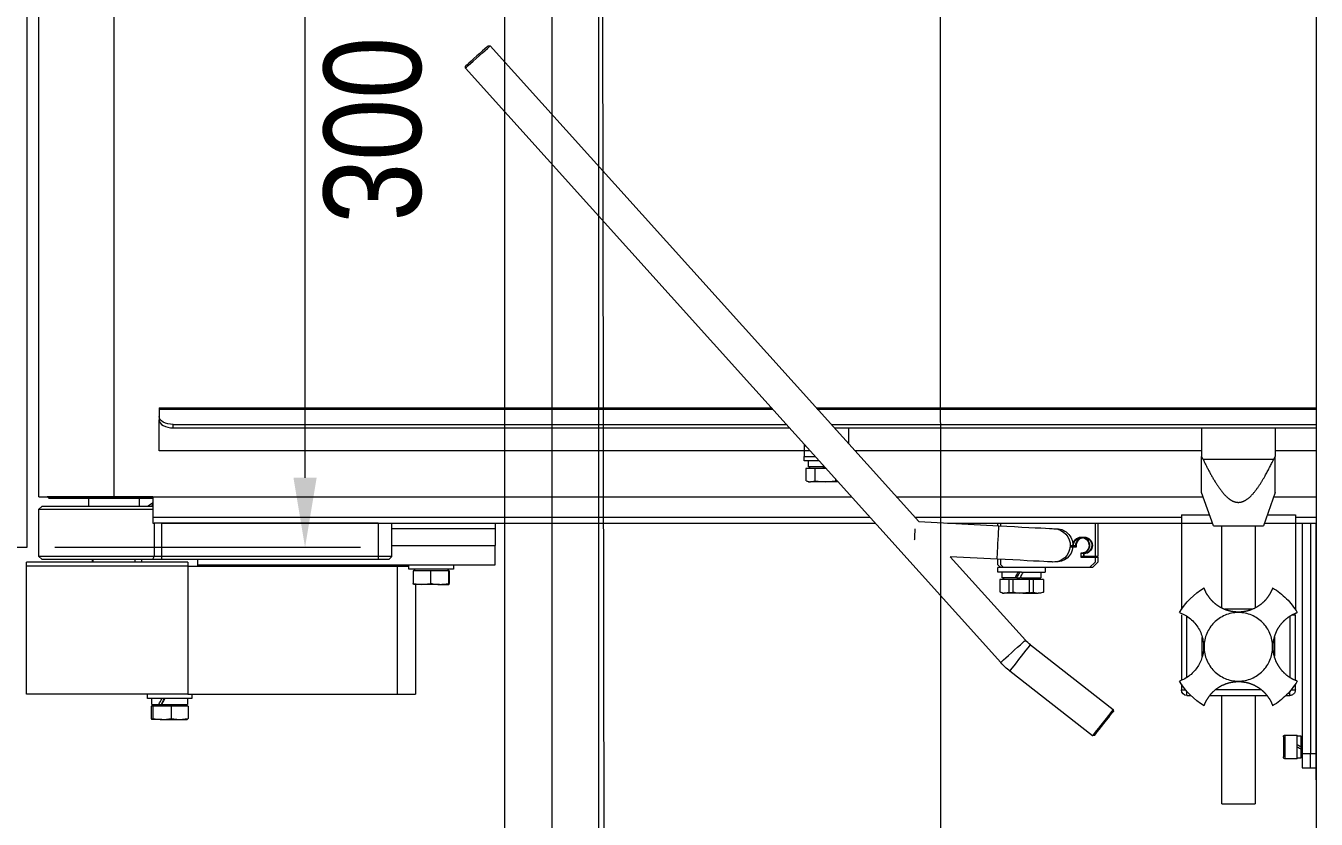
# Model space of a CAD drawing. Extents: x -681219 to -550379, y -242630 to -158199.
# Drawn here: x -671118.1 to -670653.9, y -214148.3 to -213862.9 of the extents above; entities that cross this region are included whole.
import ezdxf

# ---------------------------------------------------------------- set-up
doc = ezdxf.new("R2010")
doc.units = 0
doc.header["$LTSCALE"] = 1000
doc.linetypes.add('DASHED2', pattern=[9.525, 6.35, -3.175])
doc.linetypes.add('HIDDEN', pattern=[9.525, 6.35, -3.175])
doc.layers.get('0').update_dxf_attribs({"linetype": 'CONTINUOUS'})
doc.layers.add('future', color=4, linetype='DASHED2', lineweight=0)
doc.styles.add('MtXpl_Arial_Narrow', font='')
doc.styles.get('MtXpl_Arial_Narrow').set_extended_font_data('Arial Narrow')

# ---------------------------------------------------------------- blocks, each defined once
blk = doc.blocks.new('A$Caddf9ae6')
at = {"color": 0, "linetype": 'HIDDEN'}
for p, q in [((320, -2187), (-311, -2187)), ((-221.94, -2187.02), (-237.51, -2187.02)), ((-221.94, -2187.02), (-221.94, -2187)), ((-217.84, -2187.02), (-221.94, -2187.02)), ((-217.84, -2187), (-217.84, -2187.02)), ((-217.84, -2187.02), (-125.5, -2187.02)), ((-213.5, -2189.02), (-213.5, -2187.02)), ((-213.5, -2192.02), (-213.5, -2189.02)), ((-213.5, -2189.02), (-208.5, -2189.02)), ((-208.5, -2187.02), (-208.5, -2189.02)), ((-125.5, -2187.02), (-208.5, -2187.02)), ((-208.5, -2189.02), (-208.5, -2192.02)), ((-125.5, -2189.02), (-208.5, -2189.02)), ((-125.5, -2194.5), (-125.5, -2187)), ((-123.5, -2187), (-123.5, -2194.5)), ((-116, -2202.28), (-116, -2187)), ((-99.5, -2187), (-99.5, -2201.75)), ((-208.5, -2192.02), (-213.5, -2192.02)), ((-210.25, -2193.82), (-201.75, -2193.82)), ((-210.25, -2193.82), (-210.25, -2198.19)), ((-206.75, -2192.52), (-210, -2192.52)), ((-210, -2192.52), (-210, -2193.82)), ((-209.5, -2192.02), (-209.5, -2192.52)), ((-125.5, -2192.02), (-208.5, -2192.02)), ((-206.5, -2192.95), (-206.75, -2192.52)), ((-206, -2192.52), (-206.75, -2192.52)), ((-206.25, -2193.38), (-206.5, -2192.95)), ((-206, -2193.82), (-206.25, -2193.38)), ((-206, -2192.52), (-205.75, -2192.96)), ((-202, -2192.52), (-206, -2192.52)), ((-205.75, -2192.96), (-205.5, -2193.39)), ((-205.5, -2193.39), (-205.25, -2193.82)), ((-202.5, -2192.52), (-202.5, -2192.02)), ((-202, -2193.82), (-202, -2192.52)), ((-201.75, -2198.19), (-201.75, -2193.82)), ((-185.5, -2196.03), (-185.5, -2194.5)), ((-185.5, -2194.5), (-183.42, -2194.5)), ((-182.02, -2194.5), (-158.5, -2194.5)), ((-158.5, -2195.61), (-158.5, -2194.5)), ((-125.5, -2194.5), (-156.58, -2194.5)), ((-125.5, -2205.65), (-125.5, -2194.5)), ((-122.5, -2194.5), (-125.5, -2194.5)), ((-122.5, -2204.58), (-122.5, -2194.5)), ((-210.25, -2198.19), (-201.75, -2198.19)), ((-202.38, -2198.82), (-209.63, -2198.82)), ((-187.5, -2196.5), (-186.06, -2196.5)), ((-187.5, -2197.85), (-187.5, -2196.5)), ((-159.04, -2196.5), (-180.96, -2196.5)), ((-187.5, -2225.27), (-187.5, -2204.74)), ((-166.51, -2202), (-173.4, -2202)), ((-114.5, -2201.75), (-126.5, -2206)), ((-102.49, -2202.26), (-101.5, -2201.75)), ((-102.49, -2227.74), (-102.49, -2202.26)), ((-91.24, -2201.75), (-101.5, -2201.75)), ((-187.5, -2209), (-226.5, -2209)), ((-226.5, -2221), (-226.5, -2209)), ((-185.5, -2206.72), (-185.5, -2223.31)), ((-126.5, -2209), (-156, -2209)), ((-126.5, -2224), (-126.5, -2206)), ((-156.5, -2210.05), (-156.5, -2219.92)), ((-226.5, -2221), (-187.5, -2221)), ((-156.02, -2221), (-126.5, -2221)), ((-173.49, -2228), (-166.6, -2228)), ((-126.5, -2224), (-114.5, -2228.25)), ((-101.5, -2228.25), (-102.49, -2227.74)), ((-91.24, -2228.25), (-101.5, -2228.25)), ((-187.5, -2233.5), (-187.5, -2232.15)), ((-187.5, -2233.5), (-186.06, -2233.5)), ((-180.96, -2233.5), (-159.04, -2233.5)), ((-1107.67, -2321.99), (1022.72, -2322.24))]:
    blk.add_line(p, q, dxfattribs=at)
at = {"color": 0, "linetype": 'Continuous', "lineweight": 15}
for p, q in [((-91.24, -2360.38), (-91.24, -2187)), ((-90.01, -2361.49), (-90.01, -2187)), ((-84.45, -2366.49), (-84.45, -2187)), ((-84, -2366.9), (-84, -2187)), ((-125.5, -2235.5), (-125.5, -2224.35)), ((-122.5, -2235.5), (-122.5, -2225.42)), ((-116, -2338.08), (-116, -2227.72)), ((-99.5, -2228.25), (-99.5, -2352.94)), ((-185.5, -2235.5), (-185.5, -2233.97)), ((-183.42, -2235.5), (-185.5, -2235.5)), ((-158.5, -2235.5), (-182.05, -2235.5)), ((-125.5, -2235.5), (-156.58, -2235.5)), ((-125.5, -2319.64), (-125.5, -2235.5)), ((-122.5, -2235.5), (-125.5, -2235.5)), ((-123.5, -2235.5), (-123.5, -2331.32)), ((-194.48, -2260.95), (-193.79, -2260.42)), ((-193.79, -2260.42), (-193.36, -2260.08)), ((-193.1, -2260.51), (-193.79, -2261.05)), ((-193.36, -2260.08), (-193.21, -2259.96)), ((-192.51, -2260.05), (-193.21, -2259.96)), ((-192.66, -2260.17), (-193.1, -2260.51)), ((-192.51, -2260.05), (-192.66, -2260.17)), ((-169.28, -2289.8), (-192.51, -2260.05)), ((-200.61, -2265.74), (-199.71, -2265.04)), ((-199.25, -2265.31), (-200.25, -2266.1)), ((-199.71, -2265.04), (-198.67, -2264.22)), ((-198.13, -2264.43), (-199.25, -2265.31)), ((-198.67, -2264.22), (-197.55, -2263.35)), ((-196.94, -2263.51), (-198.13, -2264.43)), ((-197.55, -2263.35), (-196.43, -2262.47)), ((-195.78, -2262.6), (-196.94, -2263.51)), ((-196.43, -2262.47), (-195.38, -2261.66)), ((-194.71, -2261.76), (-195.78, -2262.6)), ((-195.38, -2261.66), (-194.48, -2260.95)), ((-193.79, -2261.05), (-194.71, -2261.76)), ((-201.88, -2266.73), (-201.97, -2267.44)), ((-201.93, -2267.41), (-201.97, -2267.44)), ((-201.97, -2267.44), (-178.73, -2297.19)), ((-201.64, -2267.18), (-201.93, -2267.41)), ((-201.88, -2266.73), (-201.73, -2266.62)), ((-201.73, -2266.62), (-201.3, -2266.28)), ((-201.07, -2266.73), (-201.64, -2267.18)), ((-201.3, -2266.28), (-200.61, -2265.74)), ((-200.25, -2266.1), (-201.07, -2266.73)), ((-139.5, -2265.5), (-141.5, -2267.5)), ((-139.5, -2266.5), (-141.5, -2268.5)), ((-141.5, -2267.5), (-141.5, -2299.5)), ((-141.5, -2268.5), (-141.5, -2300.5)), ((-137.7, -2265.5), (-139.5, -2265.5)), ((-137.7, -2266.5), (-139.5, -2266.5)), ((-137.7, -2270.7), (-137.7, -2265.5)), ((-137.7, -2271.7), (-137.7, -2266.5)), ((-137.5, -2265.5), (-137.5, -2270.5)), ((-125.5, -2265.5), (-137.5, -2265.5)), ((-137.5, -2266.5), (-137.5, -2271.5)), ((-125.5, -2266.5), (-137.5, -2266.5)), ((-136.29, -2270.7), (-137.7, -2270.7)), ((-136.29, -2271.7), (-137.7, -2271.7)), ((-137.5, -2270.5), (-136.5, -2270.5)), ((-137.5, -2271.5), (-136.5, -2271.5)), ((-134, -2274.52), (-134, -2273.25)), ((-134, -2275.52), (-134, -2274.26)), ((-133.5, -2274.5), (-133.5, -2273.5)), ((-133.5, -2275.5), (-133.5, -2274.5)), ((-139.49, -2281.81), (-139.48, -2282.02)), ((-139.48, -2282.02), (-139.45, -2282.62)), ((-139.45, -2282.62), (-139.4, -2283.62)), ((-139.4, -2283.62), (-139.33, -2284.98)), ((-127.5, -2281.39), (-127.51, -2281.19)), ((-127.47, -2282), (-127.5, -2281.39)), ((-127.41, -2282.99), (-127.47, -2282)), ((-127.34, -2284.36), (-127.41, -2282.99)), ((-150.65, -2286.99), (-150.29, -2285.15)), ((-150.29, -2285.15), (-150.65, -2286.13)), ((-150.65, -2286.13), (-150.65, -2286.99)), ((-150.29, -2288.83), (-150.65, -2286.99)), ((-150.65, -2292.5), (-150.65, -2286.99)), ((-145.8, -2285.15), (-150.29, -2285.15)), ((-145.8, -2285.15), (-145.8, -2286.59)), ((-145.2, -2286.68), (-145.8, -2286.08)), ((-145.8, -2286.59), (-145.8, -2287.39)), ((-145.8, -2287.39), (-145.8, -2288.83)), ((-145.2, -2293), (-145.2, -2286.06)), ((-143.1, -2286.06), (-145.2, -2286.06)), ((-143.1, -2293), (-143.1, -2284.5)), ((-141.5, -2284.5), (-143.1, -2284.5)), ((-139.33, -2284.98), (-139.24, -2286.69)), ((-139.24, -2286.69), (-139.13, -2288.71)), ((-127.25, -2286.07), (-127.34, -2284.36)), ((-127.15, -2288.08), (-127.25, -2286.07)), ((-127.03, -2290.36), (-127.15, -2288.08)), ((-174.6, -2293.96), (-173.41, -2293.03)), ((-173.41, -2293.03), (-172.26, -2292.13)), ((-172.26, -2292.13), (-171.22, -2291.32)), ((-171.22, -2291.32), (-170.36, -2290.65)), ((-170.36, -2290.65), (-169.73, -2290.15)), ((-169.73, -2290.15), (-169.36, -2289.87)), ((-169.36, -2289.87), (-169.28, -2289.8)), ((-169.27, -2293.42), (-168.53, -2292.61)), ((-168.53, -2292.61), (-167.99, -2292.01)), ((-167.99, -2292.01), (-167.68, -2291.67)), ((-167.68, -2291.67), (-167.61, -2291.59)), ((-137.57, -2318.65), (-167.61, -2291.59)), ((-150.65, -2293.91), (-150.29, -2290.24)), ((-150.65, -2292.5), (-150.65, -2293)), ((-150.65, -2293), (-150.65, -2293.91)), ((-145.8, -2288.83), (-150.29, -2288.83)), ((-145.8, -2290.24), (-150.29, -2290.24)), ((-145.8, -2288.83), (-145.8, -2290.09)), ((-145.8, -2290.09), (-145.8, -2290.24)), ((-145.8, -2290.24), (-145.8, -2293.11)), ((-145.8, -2291.7), (-145.8, -2293.3)), ((-145.8, -2293.11), (-145.8, -2294.71)), ((-145.2, -2293), (-145.2, -2293.52)), ((-143.1, -2293), (-143.1, -2301.5)), ((-139.13, -2288.71), (-139.01, -2290.99)), ((-139.01, -2290.99), (-138.88, -2293.49)), ((-126.9, -2292.86), (-127.03, -2290.36)), ((-126.76, -2295.53), (-126.9, -2292.86)), ((-178.73, -2297.19), (-178.65, -2297.12)), ((-178.65, -2297.12), (-178.28, -2296.84)), ((-178.28, -2296.84), (-177.65, -2296.34)), ((-177.65, -2296.34), (-176.78, -2295.67)), ((-176.78, -2295.67), (-175.74, -2294.85)), ((-175.74, -2294.85), (-174.6, -2293.96)), ((-173.99, -2298.66), (-173.11, -2297.69)), ((-173.11, -2297.69), (-172.13, -2296.6)), ((-172.13, -2296.6), (-171.12, -2295.49)), ((-171.12, -2295.49), (-170.15, -2294.4)), ((-170.15, -2294.4), (-169.27, -2293.42)), ((-150.29, -2297.58), (-150.65, -2293.91)), ((-150.65, -2293.91), (-150.65, -2299.21)), ((-150.65, -2299.21), (-150.29, -2297.58)), ((-150.31, -2296.27), (-150.29, -2296.17)), ((-145.8, -2296.17), (-150.29, -2296.17)), ((-145.8, -2297.58), (-150.29, -2297.58)), ((-145.8, -2294.3), (-145.8, -2296.17)), ((-145.8, -2296.17), (-145.8, -2296.27)), ((-145.8, -2296.27), (-145.8, -2297.58)), ((-145.8, -2297.58), (-145.8, -2298.85)), ((-145.2, -2294.73), (-145.2, -2293.52)), ((-145.2, -2294.74), (-145.2, -2294.73)), ((-145.2, -2294.74), (-145.2, -2299.94)), ((-138.88, -2293.49), (-138.74, -2296.16)), ((-138.74, -2296.16), (-138.6, -2298.94)), ((-126.61, -2298.32), (-126.76, -2295.53)), ((-175.64, -2300.5), (-175.57, -2300.42)), ((-175.64, -2300.5), (38.16, -2493.09)), ((-175.57, -2300.42), (-175.26, -2300.08)), ((-175.26, -2300.08), (-174.72, -2299.48)), ((-174.72, -2299.48), (-173.99, -2298.66)), ((-150.34, -2300.6), (-150.65, -2299.21)), ((-150.65, -2299.86), (-150.65, -2299.21)), ((-150.65, -2299.86), (-150.38, -2300.61)), ((-145.8, -2300.83), (-150.29, -2300.83)), ((-145.8, -2298.85), (-145.8, -2299.56)), ((-145.8, -2299.91), (-145.2, -2299.31)), ((-145.8, -2299.56), (-145.8, -2300.83)), ((-145.2, -2299.94), (-143.1, -2299.94)), ((-143.1, -2301.5), (-141.5, -2301.5)), ((-141.5, -2299.5), (-140.5, -2300.5)), ((-141.5, -2300.5), (-141.5, -2301.5)), ((-141.5, -2300.5), (-140.5, -2301.5)), ((-140.5, -2300.5), (-138.52, -2300.5)), ((-140.5, -2301.5), (-138.46, -2301.5)), ((-138.6, -2298.94), (-138.45, -2301.79)), ((-138.45, -2301.79), (-138.26, -2301.78)), ((-138.45, -2301.79), (-137.57, -2318.65)), ((-138.26, -2301.78), (-137.71, -2301.75)), ((-137.71, -2301.75), (-136.82, -2301.7)), ((-136.82, -2301.7), (-135.67, -2301.64)), ((-135.67, -2301.64), (-134.31, -2301.57)), ((-134.31, -2301.57), (-132.83, -2301.49)), ((-132.83, -2301.49), (-131.33, -2301.41)), ((-131.33, -2301.41), (-129.91, -2301.34)), ((-129.91, -2301.34), (-128.64, -2301.27)), ((-128.64, -2301.27), (-127.61, -2301.22)), ((-127.61, -2301.22), (-126.89, -2301.18)), ((-126.89, -2301.18), (-126.51, -2301.16)), ((-126.47, -2301.16), (-126.61, -2298.32)), ((-126.51, -2301.16), (-126.47, -2301.16)), ((-126.5, -2300.5), (-125.5, -2300.5)), ((-124.96, -2330.01), (-126.47, -2301.16)), ((-126.45, -2301.5), (-125.5, -2301.5)), ((46.19, -2484.17), (-124.96, -2330.01)), ((-131.46, -2331.46), (-131.27, -2331.45)), ((-131.27, -2331.45), (-129.77, -2331.37)), ((-129.77, -2331.37), (-128.34, -2331.3)), ((-128.34, -2331.3), (-127.59, -2331.26)), ((-125.5, -2602.32), (-125.5, -2345.67)), ((-123.5, -2347.47), (-123.5, -2605.5)), ((-116, -2619.5), (-116, -2354.23)), ((-91.24, -2355.25), (-96.93, -2355.25)), ((-110.65, -2359.04), (-110.65, -2363.66)), ((-110.65, -2363.66), (-110.29, -2359.99)), ((-109.6, -2359.99), (-110.29, -2359.99)), ((-110.29, -2367.33), (-110.65, -2363.66)), ((-110.65, -2363.66), (-110.65, -2368.96)), ((-110.65, -2368.96), (-110.29, -2367.33)), ((-105.8, -2367.33), (-110.29, -2367.33)), ((-105.8, -2363.41), (-105.8, -2364.46)), ((-105.8, -2364.46), (-105.8, -2367.33)), ((-105.8, -2367.33), (-105.8, -2368.6)), ((-105.2, -2364.48), (-105.2, -2363.95)), ((-105.2, -2364.49), (-105.2, -2364.48)), ((-105.2, -2364.49), (-105.2, -2369.69)), ((-103.1, -2365.84), (-103.1, -2371.25)), ((-101.5, -2371.25), (-101.5, -2367.29)), ((-110.34, -2370.35), (-110.65, -2368.96)), ((-110.65, -2369.61), (-110.65, -2368.96)), ((-110.65, -2369.61), (-110.38, -2370.36)), ((-105.8, -2370.58), (-110.29, -2370.58)), ((-105.8, -2368.6), (-105.8, -2369.31)), ((-105.8, -2369.67), (-105.2, -2369.07)), ((-105.8, -2369.31), (-105.8, -2370.58)), ((-105.2, -2369.69), (-103.1, -2369.69)), ((-103.1, -2371.25), (-101.5, -2371.25)), ((-99.5, -2371.25), (-101.5, -2371.25)), ((-99.5, -2369.09), (-99.5, -2371.25)), ((-99.5, -2371.25), (-99.5, -2603.25)), ((-97.7, -2371.25), (-99.5, -2371.25)), ((-97.7, -2371.25), (-97.7, -2370.71)), ((-97.5, -2371.25), (-97.7, -2371.25)), ((-97.5, -2371.25), (-97.5, -2370.89)), ((-97.1, -2371.25), (-97.5, -2371.25)), ((-91.24, -2598.25), (-91.24, -2376.53)), ((-90.01, -2598.25), (-90.01, -2377.64)), ((-84.45, -2603.25), (-84.45, -2382.64)), ((-84, -2603.25), (-84, -2383.05)), ((-140.5, -2482.37), (-133.5, -2482.37)), ((-140.5, -2589.5), (-140.5, -2482.37)), ((-133.5, -2519.5), (-133.5, -2482.37)), ((-127.5, -2482.37), (-133.5, -2482.37)), ((-125.5, -2482.37), (-127.5, -2482.37)), ((-127.5, -2482.37), (-127.5, -2519.5)), ((41.67, -2489.19), (42.68, -2488.07)), ((43.5, -2487.9), (42.55, -2488.96)), ((42.68, -2488.07), (43.65, -2486.99)), ((44.39, -2486.92), (43.5, -2487.9)), ((43.65, -2486.99), (44.54, -2486.01)), ((45.15, -2486.07), (44.39, -2486.92)), ((44.54, -2486.01), (45.27, -2485.19)), ((45.74, -2485.42), (45.15, -2486.07)), ((45.27, -2485.19), (45.81, -2484.59)), ((46.1, -2485.01), (45.74, -2485.42)), ((45.81, -2484.59), (46.12, -2484.25)), ((46.23, -2484.88), (46.1, -2485.01)), ((46.12, -2484.25), (46.19, -2484.17)), ((46.23, -2484.88), (46.19, -2484.17)), ((38.23, -2493.01), (38.54, -2492.66)), ((38.54, -2492.66), (39.08, -2492.06)), ((38.99, -2492.91), (38.87, -2493.05)), ((39.36, -2492.5), (38.99, -2492.91)), ((39.08, -2492.06), (39.82, -2491.25)), ((39.95, -2491.85), (39.36, -2492.5)), ((39.82, -2491.25), (40.7, -2490.27)), ((40.71, -2491.01), (39.95, -2491.85)), ((40.7, -2490.27), (41.67, -2489.19)), ((41.6, -2490.02), (40.71, -2491.01)), ((42.55, -2488.96), (41.6, -2490.02)), ((-142.1, -2497.38), (-142.1, -2513.38)), ((-140.5, -2497.38), (-142.1, -2497.38)), ((38.16, -2493.09), (38.23, -2493.01)), ((38.16, -2493.09), (38.87, -2493.05)), ((38.87, -2493.05), (38.87, -2493.05)), ((-147.55, -2499.01), (-147.19, -2498.91)), ((-147.19, -2499.12), (-147.55, -2499.01)), ((-147.55, -2502.35), (-147.55, -2499.01)), ((-142.7, -2498.91), (-147.19, -2498.91)), ((-142.7, -2499.12), (-147.19, -2499.12)), ((-142.7, -2498.91), (-142.7, -2498.99)), ((-142.7, -2499.04), (-142.7, -2499.12)), ((-142.7, -2499.12), (-142.7, -2501.65)), ((-142.7, -2501.65), (-142.7, -2503.06)), ((-142.1, -2499.56), (-142.68, -2498.98)), ((-147.55, -2502.35), (-147.55, -2508.71)), ((-147.55, -2508.71), (-147.19, -2505.59)), ((-142.7, -2505.59), (-147.19, -2505.59)), ((-142.7, -2503.06), (-142.7, -2505.59)), ((-142.7, -2505.59), (-142.7, -2508.03)), ((-147.55, -2511.01), (-187, -2511.01)), ((-187, -2517.58), (-187, -2511.01)), ((-147.55, -2508.71), (-147.55, -2511.74)), ((-147.19, -2511.84), (-147.55, -2508.71)), ((-142.7, -2508.03), (-142.7, -2509.4)), ((-142.7, -2509.4), (-142.7, -2511.84)), ((-142.68, -2511.77), (-142.1, -2511.19)), ((-147.55, -2511.74), (-147.19, -2511.84)), ((-142.7, -2511.84), (-147.19, -2511.84)), ((-142.1, -2513.38), (-140.5, -2513.38)), ((-141, -2517.58), (-141, -2513.38)), ((-141, -2517.58), (-187, -2517.58)), ((-187, -2592.99), (-187, -2517.58)), ((-141, -2592.99), (-141, -2517.58)), ((-137.5, -2519.5), (-138.5, -2520.5)), ((-138.5, -2524.5), (-138.5, -2520.5)), ((-137.5, -2519.5), (-137.5, -2524.5)), ((-137.5, -2519.5), (-125.5, -2519.5)), ((-137.5, -2524.5), (-138.5, -2524.5)), ((-138.5, -2602.32), (-138.5, -2524.5)), ((-137.5, -2524.5), (-137.5, -2602.32)), ((-125.5, -2524.5), (-137.5, -2524.5)), ((-125.5, -2524.5), (-125.5, -2602.32)), ((-140.5, -2537.37), (-141, -2537.37)), ((-141, -2572.37), (-140.5, -2572.37)), ((-138.5, -2589.5), (-141, -2589.5)), ((-195.79, -2592.87), (-196.15, -2593.15)), ((-196.15, -2595.91), (-195.79, -2592.87)), ((-196.15, -2595.91), (-196.15, -2593.14)), ((-191.3, -2592.87), (-195.79, -2592.87)), ((-191.3, -2592.87), (-191.3, -2595.25)), ((-190.7, -2593.69), (-191.28, -2593.1)), ((-190.7, -2602.29), (-190.7, -2593.06)), ((-188.6, -2593.06), (-190.7, -2593.06)), ((-188.6, -2591.5), (-188.6, -2607.5)), ((-187, -2591.5), (-188.6, -2591.5)), ((-141, -2592.99), (-187, -2592.99)), ((-187, -2592.99), (-187, -2651)), ((-141, -2592.99), (-141, -2651)), ((-139.5, -2592.99), (-141, -2592.99)), ((-139.5, -2592.99), (-139.5, -2651)), ((-195.79, -2598.94), (-196.15, -2595.91)), ((-196.15, -2602.25), (-196.15, -2595.91)), ((-191.3, -2598.94), (-195.79, -2598.94)), ((-191.3, -2595.25), (-191.3, -2596.57)), ((-191.3, -2596.57), (-191.3, -2598.94)), ((-191.3, -2598.94), (-191.3, -2601.53)), ((-91.18, -2599.23), (-91.24, -2598.25)), ((-91.24, -2598.25), (-90.01, -2598.25)), ((-91.02, -2600.16), (-91.18, -2599.23)), ((-90.01, -2598.25), (-89.95, -2599.23)), ((-89.95, -2599.23), (-89.79, -2600.16)), ((-196.15, -2602.25), (-196.15, -2605.85)), ((-191.3, -2601.53), (-191.3, -2602.97)), ((-191.3, -2602.97), (-191.3, -2605.57)), ((-190.7, -2603.05), (-190.7, -2602.29)), ((-190.7, -2603.33), (-190.7, -2603.05)), ((-190.7, -2605.94), (-190.7, -2603.33)), ((-138.5, -2602.32), (-137.5, -2602.32)), ((-138.5, -2605.54), (-138.5, -2602.32)), ((-137.5, -2602.32), (-137.5, -2605.01)), ((-137.5, -2602.32), (-125.5, -2602.32)), ((-125.5, -2602.32), (-125.5, -2605.01)), ((-99.5, -2603.25), (-93.5, -2603.25)), ((-93.5, -2603.25), (-88.37, -2603.25)), ((-90.75, -2601.03), (-91.02, -2600.16)), ((-90.4, -2601.79), (-90.75, -2601.03)), ((-89.96, -2602.41), (-90.4, -2601.79)), ((-89.47, -2602.87), (-89.96, -2602.41)), ((-89.79, -2600.16), (-89.52, -2601.03)), ((-89.52, -2601.03), (-89.17, -2601.79)), ((-88.93, -2603.15), (-89.47, -2602.87)), ((-89.17, -2601.79), (-88.73, -2602.41)), ((-88.37, -2603.25), (-88.93, -2603.15)), ((-88.73, -2602.41), (-88.24, -2602.87)), ((-87.14, -2603.25), (-88.37, -2603.25)), ((-88.24, -2602.87), (-87.7, -2603.15)), ((-87.7, -2603.15), (-87.14, -2603.25)), ((-84.45, -2603.25), (-87.14, -2603.25)), ((-84, -2603.25), (-84.45, -2603.25)), ((-196.15, -2605.85), (-195.79, -2605.57)), ((-195.79, -2606.13), (-196.15, -2605.85)), ((-191.3, -2605.57), (-195.79, -2605.57)), ((-191.3, -2606.13), (-195.79, -2606.13)), ((-191.3, -2605.57), (-191.3, -2605.79)), ((-191.3, -2605.79), (-191.3, -2605.91)), ((-191.3, -2605.91), (-191.3, -2606.13)), ((-191.28, -2605.9), (-190.7, -2605.31)), ((-190.7, -2605.94), (-188.6, -2605.94)), ((-188.6, -2607.5), (-187, -2607.5)), ((-138.5, -2605.54), (-137.5, -2605.01)), ((-138.5, -2645.5), (-138.5, -2605.54)), ((-137.5, -2605.01), (-137.5, -2646.5)), ((-125.5, -2605.01), (-137.5, -2605.01)), ((-125.5, -2605.5), (-125.5, -2605.01)), ((-125.18, -2605.5), (-125.5, -2605.5)), ((-123.5, -2605.5), (-125.18, -2605.5)), ((-116, -2605.5), (-123.5, -2605.5)), ((-120.5, -2646.5), (-120.5, -2605.5)), ((-118.64, -2605.5), (-119.5, -2606)), ((-119.5, -2605.5), (-119.5, -2645.5)), ((-116.5, -2631.78), (-116.5, -2605.5)), ((-116.5, -2642.99), (-116.5, -2605.5)), ((-116, -2605.5), (-116, -2643.51)), ((-139.5, -2609.5), (-138.5, -2609.5)), ((-138.5, -2612), (-139.5, -2612)), ((-116.5, -2610.5), (-119.5, -2610.5)), ((-116, -2646.5), (-116, -2619.5)), ((-116, -2619.5), (119, -2619.5)), ((-139.5, -2627), (-138.5, -2627)), ((-138.5, -2627.36), (-139.5, -2627.36)), ((-119.5, -2628.5), (-116.5, -2628.5)), ((-116.5, -2640), (-116.5, -2631.78)), ((-116.5, -2640), (-116.5, -2640)), ((-138.5, -2645.5), (-137.5, -2646.5)), ((-120.5, -2646.5), (-119.5, -2645.5)), ((-116.5, -2642.99), (-116, -2643.51)), ((-137.5, -2646.5), (-120.5, -2646.5)), ((-116, -2646.5), (119, -2646.5)), ((-187, -2651), (-141, -2651)), ((-141, -2651), (-139.5, -2651))]:
    blk.add_line(p, q, dxfattribs=at)
at = {"color": 0}
for p, q in [((-1243.67, -2445.03), (1038.71, -2445.03)), ((-1140.67, -2442.03), (1158.71, -2445.03)), ((-525.67, -2445.03), (737.74, -2445.03)), ((1158.71, -2462.03), (-1260.67, -2462.03)), ((1158.71, -2479.03), (-1243.67, -2479.03)), ((-134.19, -2640.77), (-134.19, -2530.77)), ((-109.19, -2550.77), (140.81, -2550.77)), ((-134.19, -2670.47), (-134.19, -2650.77)), ((-134.19, -2650.77), (165.81, -2650.77))]:
    blk.add_line(p, q, dxfattribs=at)
at = {"color": 0, "linetype": 'HIDDEN'}
blk.add_circle((-170, -2215), 12.33, dxfattribs=at)
for centre, radius, start, end in [((-170, -2215), 24.5, 120.2237, 149.7763), ((-185.5, -2196.5), 2, 90, 180), ((-170, -2215), 24.5, 30.2237, 59.7763), ((-209.63, -2198.19), 0.625, 180, 270), ((-202.38, -2198.19), 0.625, 270, 0)]:
    blk.add_arc(centre, radius, start, end, dxfattribs=at)
at = {"color": 0, "linetype": 'Continuous', "lineweight": 15}
for centre, radius, start, end in [((-170, -2215), 24.5, 210.2237, 239.7763), ((-170, -2215), 24.5, 300.2237, 329.7763), ((-185.5, -2233.5), 2, 180, 270), ((-133.5, -2270.5), 3, 270, 180), ((-133.5, -2271.5), 3, 270, 180), ((-133.5, -2270.5), 2.8, 259.7134, 184.096), ((-133.5, -2271.5), 2.8, 259.7134, 184.096), ((-133.5, -2280.5), 6, 94.7802, 184.7802), ((-133.5, -2280.5), 6, 355.3649, 90), ((-133.5, -2281.5), 6, 2.9891, 182.9891), ((-158.24, -2281.18), 14, 217.9891, 227.9891), ((-158.24, -2281.18), 26, 217.9891, 227.9891), ((-113.5, -2609.87), 6.37, 136.6322, 160.5023)]:
    blk.add_arc(centre, radius, start, end, dxfattribs=at)
for centre, major_axis, ratio, start_param, end_param in [((-145.2, -2293.5), (11.15, 6.44), 0.001613, 4.711458, 4.900854), ((-143.1, -2293.5), (11.15, 6.44), 0.001613, 4.522061, 4.711458), ((-145.2, -2292.5), (11.09, 6.07), 0.194445, 4.606411, 4.795807), ((-103.1, -2363.25), (7.52, 4.34), 0.001613, 4.428327, 4.477182), ((-103.1, -2363.25), (11.15, 6.44), 0.001613, 4.522061, 4.55486), ((-190.7, -2599.5), (11.09, 6.07), 0.194445, 4.606411, 4.795807), ((-188.6, -2599.5), (7.47, 4.09), 0.194445, 4.32328, 4.606411), ((-188.6, -2599.5), (11.09, 6.07), 0.194445, 4.417014, 4.606411)]:
    blk.add_ellipse(centre, major_axis=major_axis, ratio=ratio, start_param=start_param, end_param=end_param, dxfattribs=at)
at = {"color": 0, "linetype": 'HIDDEN'}
for points, knots in [([(-182.33, -2193.83), (-182.04, -2194.53), (-181.46, -2195.92), (-180.15, -2197.79), (-178.54, -2199.42), (-176.68, -2200.75), (-174.62, -2201.73), (-172.46, -2202.33), (-170.27, -2202.55), (-168.14, -2202.43), (-166.11, -2201.96), (-164.2, -2201.21), (-162.42, -2200.15), (-160.78, -2198.8), (-159.38, -2197.16), (-158.33, -2195.48), (-157.86, -2194.32), (-157.67, -2193.83)], [0, 0, 0, 0, 0.071482, 0.14296, 0.214521, 0.286063, 0.355962, 0.425831, 0.491762, 0.557685, 0.620321, 0.682979, 0.747852, 0.812732, 0.881522, 0.950312, 1, 1, 1, 1]), ([(-191.17, -2227.33), (-190.48, -2227.05), (-189.09, -2226.47), (-187.23, -2225.16), (-185.59, -2223.56), (-184.27, -2221.7), (-183.28, -2219.63), (-182.67, -2217.49), (-182.44, -2215.28), (-182.57, -2213.16), (-183.03, -2211.12), (-183.79, -2209.21), (-184.84, -2207.42), (-186.19, -2205.8), (-187.83, -2204.38), (-189.51, -2203.33), (-190.68, -2202.86), (-191.17, -2202.67)], [0, 0, 0, 0, 0.070468, 0.142958, 0.213444, 0.286066, 0.354836, 0.425834, 0.490717, 0.557691, 0.619501, 0.682987, 0.747034, 0.812739, 0.880609, 0.950318, 1, 1, 1, 1]), ([(-148.83, -2202.67), (-149.52, -2202.95), (-150.91, -2203.53), (-152.77, -2204.84), (-154.41, -2206.44), (-155.73, -2208.3), (-156.72, -2210.37), (-157.33, -2212.51), (-157.56, -2214.72), (-157.43, -2216.84), (-156.97, -2218.88), (-156.21, -2220.79), (-155.16, -2222.58), (-153.81, -2224.2), (-152.17, -2225.62), (-150.49, -2226.67), (-149.32, -2227.14), (-148.83, -2227.33)], [0, 0, 0, 0, 0.070474, 0.142963, 0.213447, 0.286068, 0.354834, 0.425831, 0.490718, 0.557689, 0.619496, 0.682985, 0.747032, 0.812736, 0.880609, 0.950313, 1, 1, 1, 1]), ([(-102.49, -2227.74), (-104.01, -2226.99), (-107.05, -2225.49), (-110.91, -2223.23), (-114.11, -2221.05), (-116.29, -2219.06), (-117.65, -2217.09), (-118.13, -2215.26), (-117.9, -2213.56), (-116.88, -2211.67), (-114.89, -2209.58), (-111.98, -2207.42), (-107.74, -2204.89), (-104.52, -2203.28), (-102.49, -2202.26)], [0, 0, 0, 0, 0.122061, 0.244032, 0.322404, 0.400374, 0.456085, 0.492059, 0.534142, 0.575787, 0.644948, 0.740444, 0.836214, 1, 1, 1, 1]), ([(-114.43, -2201.75), (-114.41, -2201.75), (-114.36, -2201.75), (-113.26, -2201.75), (-111.63, -2201.75), (-109.05, -2201.75), (-105.68, -2201.75), (-102.89, -2201.75), (-101.5, -2201.75)], [0, 0, 0, 0, 0.080285, 0.200159, 0.340706, 0.481913, 0.74077, 1, 1, 1, 1]), ([(-114.43, -2228.25), (-114.41, -2228.25), (-114.36, -2228.25), (-113.26, -2228.25), (-111.63, -2228.25), (-109.05, -2228.25), (-105.68, -2228.25), (-102.89, -2228.25), (-101.5, -2228.25)], [0, 0, 0, 0, 0.080285, 0.200159, 0.340706, 0.481913, 0.74077, 1, 1, 1, 1])]:
    blk.add_open_spline(points, degree=3, knots=knots, dxfattribs=at)
at = {"color": 0, "linetype": 'Continuous', "lineweight": 15}
for points, knots in [([(-157.67, -2236.17), (-157.96, -2235.47), (-158.54, -2234.08), (-159.85, -2232.21), (-161.46, -2230.58), (-163.32, -2229.25), (-165.38, -2228.27), (-167.54, -2227.67), (-169.73, -2227.45), (-171.86, -2227.57), (-173.89, -2228.04), (-175.8, -2228.79), (-177.58, -2229.85), (-179.22, -2231.2), (-180.62, -2232.84), (-181.67, -2234.52), (-182.14, -2235.68), (-182.33, -2236.17)], [0, 0, 0, 0, 0.0714849, 0.142959, 0.2145202, 0.2860698, 0.3559602, 0.4258285, 0.4917588, 0.5576819, 0.6203246, 0.682982, 0.7478542, 0.8127366, 0.881519, 0.9503154, 1, 1, 1, 1]), ([(-150.65, -2292.5), (-150.58, -2291.3), (-150.52, -2290.07), (-150.3, -2288.86), (-150.29, -2288.83)], [0, 0, 0, 0, 0.9730049, 1, 1, 1, 1]), ([(-150.29, -2296.17), (-150.35, -2295.87), (-150.56, -2294.65), (-150.61, -2293.42), (-150.65, -2292.5)], [0, 0, 0, 0, 0.253074, 1, 1, 1, 1]), ([(-150.29, -2290.24), (-150.3, -2290.22), (-150.32, -2290.17), (-150.32, -2290.12), (-150.33, -2290.09)], [0, 0, 0, 0, 0.366344, 1, 1, 1, 1]), ([(-110.29, -2359.99), (-110.3, -2359.97), (-110.38, -2359.73), (-110.4, -2359.48), (-110.43, -2359.24)], [0, 0, 0, 0, 0.073472, 1, 1, 1, 1]), ([(-147.55, -2502.35), (-147.48, -2501.3), (-147.42, -2500.21), (-147.2, -2499.15), (-147.19, -2499.12)], [0, 0, 0, 0, 0.97301, 1, 1, 1, 1]), ([(-147.19, -2505.59), (-147.25, -2505.32), (-147.46, -2504.25), (-147.51, -2503.16), (-147.55, -2502.35)], [0, 0, 0, 0, 0.253074, 1, 1, 1, 1]), ([(-196.15, -2602.25), (-196.08, -2601.17), (-196.02, -2600.06), (-195.8, -2598.97), (-195.79, -2598.94)], [0, 0, 0, 0, 0.973005, 1, 1, 1, 1]), ([(-195.79, -2605.57), (-195.85, -2605.29), (-196.06, -2604.2), (-196.11, -2603.08), (-196.15, -2602.25)], [0, 0, 0, 0, 0.253079, 1, 1, 1, 1])]:
    blk.add_open_spline(points, degree=3, knots=knots, dxfattribs=at)
at = {"color": 0}
blk.add_solid([(-109.19, -2546.6), (-109.19, -2554.93), (-134.19, -2550.77)], dxfattribs=at)
at = {"color": 0, "style": 'MtXpl_Arial_Narrow'}
blk.add_text('300', height=35, dxfattribs=at).set_placement((-17.44, -2544.1))

msp = doc.modelspace()

# ---------------------------------------------------------------- block references
at = {"layer": 'future', "xscale": -1, "rotation": 270}
msp.add_blockref('A$Caddf9ae6', (-668466.9156, -213916.3249), dxfattribs=at)

doc.saveas('drawing.dxf')
